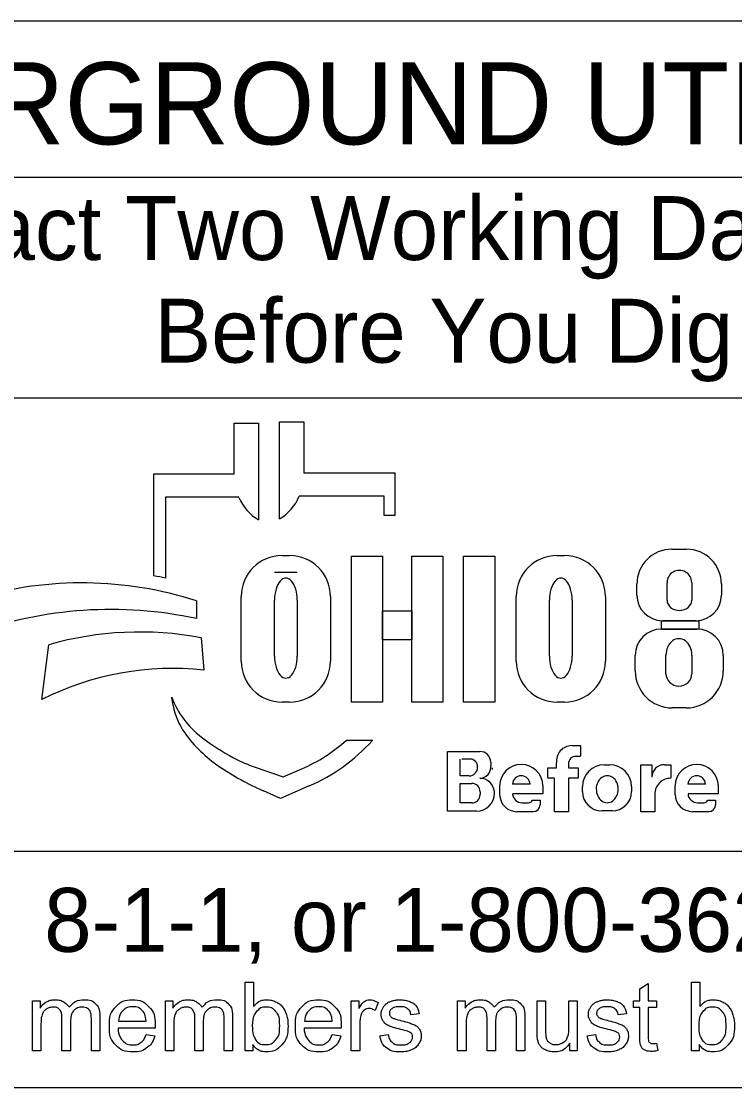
# Model space of a CAD drawing. Extents: x -3.4 to 42.1, y -9.5 to 22.
# Drawn here: x 3.867 to 5.431, y 3.393 to 5.73 of the extents above; entities that cross this region are included whole.
import ezdxf

# ---------------------------------------------------------------- set-up
doc = ezdxf.new("R2010")
doc.units = 0
doc.layers.add('SH_Data', color=7, linetype='Continuous')
doc.layers.add('SH_Text', color=7, linetype='Continuous')

msp = doc.modelspace()

# ---------------------------------------------------------------- linework, layer by layer
at = {"layer": 'SH_Data'}
for p, q in [((7.2275, 5.7303), (2.9775, 5.7303)), ((2.9775, 5.3887), (7.2275, 5.3887)), ((2.9775, 4.9053), (7.2275, 4.9053)), ((7.2275, 3.9107), (2.9775, 3.9107)), ((7.2275, 3.3928), (2.9775, 3.3928))]:
    msp.add_line(p, q, dxfattribs=at)
at = {"layer": 'SH_Text'}
for p, q in [((4.3335, 4.7383), (4.3335, 4.8498)), ((4.3335, 4.8498), (4.3872, 4.8498)), ((4.3872, 4.8498), (4.3872, 4.6377)), ((4.4329, 4.64), (4.4329, 4.8521)), ((4.4329, 4.8521), (4.4865, 4.8521)), ((4.4865, 4.8521), (4.4865, 4.7406)), ((4.1576, 4.5144), (4.1576, 4.7383)), ((4.1576, 4.7383), (4.3335, 4.7383)), ((4.4865, 4.7406), (4.6857, 4.7406)), ((4.6857, 4.7406), (4.6857, 4.6468)), ((4.1828, 4.6869), (4.1828, 4.51)), ((4.3439, 4.6869), (4.1828, 4.6869)), ((4.6625, 4.6892), (4.4761, 4.6892)), ((4.6625, 4.6468), (4.6625, 4.6892)), ((4.6857, 4.6468), (4.6625, 4.6468)), ((4.4385, 4.5591), (4.4551, 4.5591)), ((5.0416, 4.5591), (5.0581, 4.5591)), ((5.2931, 4.5731), (5.3258, 4.5731)), ((4.4718, 4.5221), (4.422, 4.5221)), ((5.2168, 4.4725), (5.2168, 4.4968)), ((5.283, 4.4611), (5.283, 4.5004)), ((5.3371, 4.5004), (5.3371, 4.4611)), ((5.4022, 4.4968), (5.4022, 4.4725)), ((4.3491, 4.3276), (4.3491, 4.4696)), ((4.5445, 4.4696), (4.5445, 4.3276)), ((4.9521, 4.3276), (4.9521, 4.4696)), ((5.1476, 4.4696), (5.1476, 4.3276)), ((4.2509, 4.4597), (4.2509, 4.4209)), ((4.422, 4.339), (4.422, 4.4614)), ((4.4718, 4.4614), (4.4718, 4.339)), ((5.025, 4.339), (5.025, 4.4614)), ((5.0748, 4.4614), (5.0748, 4.339)), ((5.271, 4.3982), (5.3483, 4.3982)), ((5.3462, 4.4165), (5.2728, 4.4165)), ((4.2608, 4.3791), (4.2671, 4.3082)), ((3.912, 4.2436), (3.9267, 4.3637)), ((5.2131, 4.3063), (5.2131, 4.3403)), ((5.2806, 4.3003), (5.2806, 4.3412)), ((5.3374, 4.3412), (5.3374, 4.3003)), ((5.4062, 4.3403), (5.4062, 4.3063)), ((4.1997, 4.2307), (4.1967, 4.2486)), ((4.4551, 4.2382), (4.4385, 4.2382)), ((5.0581, 4.2382), (5.0416, 4.2382)), ((5.3252, 4.2253), (5.2941, 4.2253)), ((4.58, 4.1548), (4.6375, 4.1548)), ((5.0739, 4.1426), (5.0934, 4.1426)), ((5.0934, 4.1426), (5.0934, 4.1196)), ((4.8013, 3.999), (4.8013, 4.1298)), ((4.8013, 4.1298), (4.8725, 4.1298)), ((5.0934, 4.1191), (5.0832, 4.1191)), ((4.3816, 4.0944), (4.441, 4.0739)), ((4.441, 4.0739), (4.4821, 4.0917)), ((4.8293, 4.0763), (4.8293, 4.1132)), ((4.8545, 4.1132), (4.8332, 4.1132)), ((4.8963, 4.106), (4.8963, 4.0981)), ((5.0213, 4.0712), (5.0213, 4.0942)), ((5.0213, 4.0942), (5.0406, 4.0942)), ((5.0406, 4.0942), (5.0406, 4.1046)), ((5.0667, 4.1026), (5.0667, 4.0942)), ((5.0667, 4.0942), (5.0883, 4.0942)), ((5.0883, 4.0942), (5.0883, 4.0712)), ((5.1451, 4.1008), (5.1573, 4.1008)), ((5.2254, 3.9978), (5.2254, 4.1005)), ((5.2254, 4.1005), (5.2499, 4.1005)), ((5.2499, 4.1005), (5.2499, 4.0737)), ((5.2772, 4.1005), (5.291, 4.1005)), ((5.291, 4.1005), (5.291, 4.0709)), ((4.8487, 4.0763), (4.8293, 4.0763)), ((5.0362, 4.0712), (5.0213, 4.0712)), ((5.0362, 3.9978), (5.0362, 4.0712)), ((5.0883, 4.0712), (5.0667, 4.0712)), ((5.0667, 4.0712), (5.0667, 3.9978)), ((4.4983, 4.0544), (4.435, 4.0269)), ((4.8293, 4.0169), (4.8293, 4.0597)), ((4.8293, 4.0597), (4.8548, 4.0597)), ((4.9159, 4.0358), (4.9159, 4.0542)), ((4.9824, 4.0582), (4.9439, 4.0582)), ((5.0104, 4.0542), (5.0104, 4.0366)), ((5.0973, 4.0422), (5.0973, 4.0529)), ((5.2051, 4.0529), (5.2051, 4.0422)), ((5.3008, 4.0358), (5.3008, 4.0542)), ((5.3674, 4.0582), (5.3288, 4.0582)), ((5.3953, 4.0542), (5.3953, 4.0366)), ((4.435, 4.0269), (4.3976, 4.0434)), ((4.8729, 4.0416), (4.8729, 4.0353)), ((4.9043, 4.0387), (4.9043, 4.0384)), ((5.0104, 4.0366), (4.944, 4.0366)), ((4.9876, 4.0229), (5.0045, 4.0229)), ((5.0045, 4.0229), (5.0045, 4.0131)), ((5.2559, 4.036), (5.2559, 3.9978)), ((5.3953, 4.0366), (5.3289, 4.0366)), ((5.3725, 4.0229), (5.3894, 4.0229)), ((5.3894, 4.0229), (5.3894, 4.0131)), ((4.865, 3.999), (4.8013, 3.999)), ((4.8546, 4.0169), (4.8293, 4.0169)), ((4.9892, 3.9978), (4.9538, 3.9978)), ((4.9649, 4.0173), (4.979, 4.0173)), ((5.0667, 3.9978), (5.0362, 3.9978)), ((5.1623, 3.9994), (5.1401, 3.9994)), ((5.2559, 3.9978), (5.2254, 3.9978)), ((5.3742, 3.9978), (5.3388, 3.9978)), ((5.3498, 4.0173), (5.3639, 4.0173))]:
    msp.add_line(p, q, dxfattribs=at)
for points in [[(4.591, 4.5581), (4.6589, 4.5581), (4.6589, 4.2381), (4.591, 4.2381)], [(4.7231, 4.5581), (4.7911, 4.5581), (4.7911, 4.2381), (4.7231, 4.2381)], [(4.8364, 4.5581), (4.9052, 4.5581), (4.9052, 4.2381), (4.8364, 4.2381)], [(4.6589, 4.4382), (4.7231, 4.4382), (4.7231, 4.3742), (4.6589, 4.3742)], [(5.2706, 4.4165), (5.3523, 4.4165), (5.3523, 4.3981), (5.2706, 4.3981)]]:
    msp.add_lwpolyline(points, close=True, dxfattribs=at)
for points in [[(4.3743, 3.4739), (4.3573, 3.4739), (4.3573, 3.6241), (4.3757, 3.6241), (4.3757, 3.5706)], [(5.3534, 3.4739), (5.3363, 3.4739), (5.3363, 3.6241), (5.3548, 3.6241), (5.3548, 3.5706)], [(5.2233, 3.5058), (5.2233, 3.5685), (5.2097, 3.5685), (5.2097, 3.5828), (5.2233, 3.5828), (5.2233, 3.6097), (5.2417, 3.6208), (5.2417, 3.5828), (5.2601, 3.5828), (5.2601, 3.5685), (5.2417, 3.5685), (5.2417, 3.5047)], [(3.8912, 3.4739), (3.8912, 3.5828), (3.9077, 3.5828), (3.9077, 3.5674)], [(4.1826, 3.4739), (4.1826, 3.5828), (4.1991, 3.5828), (4.1991, 3.5674)], [(4.5904, 3.4739), (4.5904, 3.5828), (4.607, 3.5828), (4.607, 3.5663)], [(4.6495, 3.5793), (4.643, 3.5622)], [(4.8236, 3.4739), (4.8236, 3.5828), (4.8401, 3.5828), (4.8401, 3.5674)], [(4.9979, 3.5154), (4.9979, 3.5828), (5.0164, 3.5828), (5.0164, 3.5224)], [(5.0676, 3.5245), (5.0676, 3.5828), (5.0861, 3.5828), (5.0861, 3.4739), (5.0696, 3.4739)], [(4.7394, 3.5546), (4.7213, 3.5522)], [(5.194, 3.5546), (5.1759, 3.5522)], [(3.9097, 3.5303), (3.9097, 3.4739), (3.8912, 3.4739)], [(3.9743, 3.5371), (3.9743, 3.4739), (3.9559, 3.4739), (3.9559, 3.5446)], [(4.0388, 3.5486), (4.0388, 3.4739), (4.0203, 3.4739), (4.0203, 3.5424)], [(4.0799, 3.5387), (4.1406, 3.5387)], [(4.201, 3.5303), (4.201, 3.4739), (4.1826, 3.4739)], [(4.2657, 3.5371), (4.2657, 3.4739), (4.2473, 3.4739), (4.2473, 3.5446)], [(4.3301, 3.5486), (4.3301, 3.4739), (4.3117, 3.4739), (4.3117, 3.5424)], [(4.4879, 3.5387), (4.5486, 3.5387)], [(4.6088, 3.5309), (4.6088, 3.4739), (4.5904, 3.4739)], [(4.842, 3.5303), (4.842, 3.4739), (4.8236, 3.4739)], [(4.9067, 3.5371), (4.9067, 3.4739), (4.8883, 3.4739), (4.8883, 3.5446)], [(4.9711, 3.5486), (4.9711, 3.4739), (4.9527, 3.4739), (4.9527, 3.5424)], [(4.16, 3.5236), (4.0788, 3.5236)], [(4.1404, 3.5091), (4.1595, 3.5067)], [(4.568, 3.5236), (4.4868, 3.5236)], [(4.5484, 3.5091), (4.5675, 3.5067)], [(4.653, 3.5064), (4.6712, 3.5093)], [(5.1076, 3.5064), (5.1258, 3.5093)], [(4.3743, 3.4875), (4.3743, 3.4739)], [(5.0696, 3.4739), (5.0696, 3.49)], [(5.2601, 3.4904), (5.2628, 3.4741)], [(5.3534, 3.4875), (5.3534, 3.4739)]]:
    msp.add_lwpolyline(points, dxfattribs=at)
for centre, radius, start, end in [((4.4353, 4.7236), 0.0985, 201.9296, 240.7469), ((4.3847, 4.726), 0.0985, 299.2531, 338.0704), ((4.4385, 4.4696), 0.0895, 90, 180), ((4.4551, 4.4696), 0.0895, 0, 90), ((5.0416, 4.4696), 0.0895, 90, 180), ((5.0581, 4.4696), 0.0895, 0, 90), ((5.2931, 4.4968), 0.0763, 90, 180), ((5.3258, 4.4968), 0.0763, 0, 90), ((4.0295, 3.7054), 0.8191, 79.2074, 81.0007), ((3.9997, 3.6802), 0.8191, 72.1402, 106.3144), ((5.2728, 4.4725), 0.056, 180, 270), ((5.3462, 4.4725), 0.056, 270, 0), ((4.0628, 3.5491), 0.8919, 77.8238, 109.8274), ((5.271, 4.3403), 0.0579, 90, 180), ((5.3483, 4.3403), 0.0579, 0, 90), ((4.1267, 3.6594), 0.7322, 79.44, 105.8467), ((4.4385, 4.3276), 0.0895, 180, 270), ((4.4551, 4.3276), 0.0895, 270, 0), ((5.0416, 4.3276), 0.0895, 180, 270), ((5.0581, 4.3276), 0.0895, 270, 0), ((4.1987, 3.6762), 0.6357, 83.8248, 116.8021), ((5.2941, 4.3063), 0.081, 180, 270), ((5.3252, 4.3063), 0.081, 270, 0), ((4.3841, 4.3207), 0.2008, 201.0457, 232.5314), ((4.341, 4.2548), 0.1433, 189.6817, 216.0884), ((4.4747, 4.3522), 0.3088, 216.0884, 235.7167), ((4.5766, 4.5719), 0.5173, 232.5314, 241.794), ((4.3387, 4.4222), 0.3602, 293.4582, 312.0712), ((4.3387, 4.4222), 0.401, 293.4582, 317.8286), ((5.0739, 4.109), 0.0335, 90, 187.5187), ((4.4914, 4.4131), 0.3371, 241.794, 250.9821), ((4.8725, 4.106), 0.0238, 0, 90), ((5.0832, 4.1026), 0.0165, 90, 180), ((4.6412, 4.5965), 0.6044, 235.7167, 246.2325), ((4.8487, 4.095), 0.0187, 270, 2.0582), ((4.8505, 4.0963), 0.0169, 357.8325, 90), ((4.8721, 4.0953), 0.0243, 270, 6.6529), ((4.8827, 4.0938), 0.0175, 347.4023, 0), ((4.9631, 4.0542), 0.0473, 0, 180), ((5.1451, 4.0529), 0.0478, 90, 180), ((5.1573, 4.0529), 0.0478, 0, 90), ((5.2768, 4.0737), 0.0269, 89.2449, 180), ((5.3481, 4.0542), 0.0473, 0, 180), ((4.8722, 4.0389), 0.0321, 4.0748, 90), ((4.9632, 4.0572), 0.0193, 2.9632, 177.0368), ((5.2908, 4.036), 0.0349, 89.6033, 180), ((5.3481, 4.0572), 0.0193, 2.9632, 177.0368), ((4.8548, 4.0416), 0.0181, 0, 90), ((4.8714, 4.0387), 0.033, 0, 11.7502), ((4.8546, 4.0353), 0.0184, 270, 0), ((4.865, 4.0384), 0.0393, 270, 0), ((4.9538, 4.0358), 0.038, 180, 270), ((4.9649, 4.0383), 0.021, 184.827, 270), ((4.979, 4.0267), 0.00938, 270, 335.9979), ((5.1401, 4.0422), 0.0428, 180, 270), ((5.1623, 4.0422), 0.0428, 270, 0), ((5.3388, 4.0358), 0.038, 180, 270), ((5.3498, 4.0383), 0.021, 184.827, 270), ((5.3639, 4.0267), 0.00938, 270, 335.9979), ((4.9892, 4.0131), 0.0152, 270, 0), ((5.3742, 4.0131), 0.0152, 270, 0)]:
    msp.add_arc(centre, radius, start, end, dxfattribs=at)
for centre, major_axis, ratio, start_param, end_param in [((5.31, 4.5004), (0.0271, 0), 0.969373, 0, 3.141593), ((4.4469, 4.4614), (0, 0.0484), 0.514403, 4.712389, 7.853982), ((5.0499, 4.4614), (0, 0.0484), 0.514403, 4.712389, 7.853982), ((5.31, 4.4611), (0.0271, 0), 0.818453, 3.141593, 6.283185), ((5.309, 4.3412), (0, 0.0358), 0.794529, 4.712389, 7.853982), ((4.4469, 4.339), (0, 0.0484), 0.514403, 1.570796, 4.712389), ((5.0499, 4.339), (0, 0.0484), 0.514403, 1.570796, 4.712389), ((5.309, 4.3003), (0.0284, 0), 0.959837, 3.141593, 6.283185), ((5.1517, 4.0476), (0, 0.029), 0.832186, 4.712389, 7.853982), ((5.1517, 4.0476), (0, 0.0302), 0.797287, 1.570796, 4.712389)]:
    msp.add_ellipse(centre, major_axis=major_axis, ratio=ratio, start_param=start_param, end_param=end_param, dxfattribs=at)
for points in [[(3.9077, 3.5674), (3.9128, 3.5754), (3.9214, 3.5803), (3.9299, 3.5852), (3.9407, 3.5852), (3.9528, 3.5852), (3.9606, 3.5801), (3.9683, 3.5751), (3.9715, 3.5661), (3.9844, 3.5852), (4.0051, 3.5852), (4.0213, 3.5852), (4.03, 3.5762), (4.0388, 3.5672), (4.0388, 3.5486)], [(4.1595, 3.5067), (4.155, 3.49), (4.1428, 3.4807), (4.1306, 3.4715), (4.1117, 3.4715), (4.0878, 3.4715), (4.0738, 3.4862), (4.0598, 3.5009), (4.0598, 3.5274), (4.0598, 3.5549), (4.074, 3.57), (4.0881, 3.5852), (4.1106, 3.5852), (4.1324, 3.5852), (4.1463, 3.5703), (4.1601, 3.5555), (4.1601, 3.5285), (4.1601, 3.5269), (4.16, 3.5236)], [(4.1991, 3.5674), (4.2042, 3.5754), (4.2127, 3.5803), (4.2212, 3.5852), (4.2321, 3.5852), (4.2442, 3.5852), (4.2519, 3.5801), (4.2597, 3.5751), (4.2628, 3.5661), (4.2758, 3.5852), (4.2965, 3.5852), (4.3127, 3.5852), (4.3214, 3.5762), (4.3301, 3.5672), (4.3301, 3.5486)], [(4.3757, 3.5706), (4.3874, 3.5852), (4.4055, 3.5852), (4.4155, 3.5852), (4.4245, 3.5811), (4.4335, 3.5771), (4.4392, 3.5698), (4.445, 3.5624), (4.4483, 3.5521), (4.4516, 3.5418), (4.4516, 3.53), (4.4516, 3.502), (4.4378, 3.4868), (4.4239, 3.4715), (4.4046, 3.4715), (4.3853, 3.4715), (4.3743, 3.4875)], [(4.5675, 3.5067), (4.563, 3.49), (4.5508, 3.4807), (4.5386, 3.4715), (4.5196, 3.4715), (4.4958, 3.4715), (4.4818, 3.4862), (4.4678, 3.5009), (4.4678, 3.5274), (4.4678, 3.5549), (4.482, 3.57), (4.4961, 3.5852), (4.5186, 3.5852), (4.5404, 3.5852), (4.5543, 3.5703), (4.5681, 3.5555), (4.5681, 3.5285), (4.5681, 3.5269), (4.568, 3.5236)], [(4.607, 3.5663), (4.6133, 3.5778), (4.6187, 3.5815), (4.6241, 3.5852), (4.6305, 3.5852), (4.6398, 3.5852), (4.6495, 3.5793)], [(4.6712, 3.5093), (4.6727, 3.4983), (4.6798, 3.4925), (4.6868, 3.4866), (4.6995, 3.4866), (4.7122, 3.4866), (4.7184, 3.4918), (4.7245, 3.497), (4.7245, 3.504), (4.7245, 3.5102), (4.7191, 3.5138), (4.7153, 3.5163), (4.7002, 3.5201), (4.6799, 3.5252), (4.672, 3.5289), (4.6642, 3.5327), (4.6601, 3.5393), (4.6561, 3.5459), (4.6561, 3.5538), (4.6561, 3.5611), (4.6594, 3.5673), (4.6628, 3.5735), (4.6685, 3.5776), (4.6728, 3.5808), (4.6803, 3.583), (4.6877, 3.5852), (4.6962, 3.5852), (4.709, 3.5852), (4.7187, 3.5815), (4.7284, 3.5778), (4.733, 3.5715), (4.7377, 3.5652), (4.7394, 3.5546)], [(4.8401, 3.5674), (4.8452, 3.5754), (4.8537, 3.5803), (4.8622, 3.5852), (4.8731, 3.5852), (4.8852, 3.5852), (4.8929, 3.5801), (4.9007, 3.5751), (4.9038, 3.5661), (4.9168, 3.5852), (4.9375, 3.5852), (4.9537, 3.5852), (4.9624, 3.5762), (4.9711, 3.5672), (4.9711, 3.5486)], [(5.1258, 3.5093), (5.1273, 3.4983), (5.1343, 3.4925), (5.1414, 3.4866), (5.154, 3.4866), (5.1668, 3.4866), (5.1729, 3.4918), (5.1791, 3.497), (5.1791, 3.504), (5.1791, 3.5102), (5.1736, 3.5138), (5.1698, 3.5163), (5.1548, 3.5201), (5.1345, 3.5252), (5.1266, 3.5289), (5.1188, 3.5327), (5.1147, 3.5393), (5.1107, 3.5459), (5.1107, 3.5538), (5.1107, 3.5611), (5.114, 3.5673), (5.1173, 3.5735), (5.1231, 3.5776), (5.1274, 3.5808), (5.1348, 3.583), (5.1423, 3.5852), (5.1508, 3.5852), (5.1636, 3.5852), (5.1733, 3.5815), (5.183, 3.5778), (5.1876, 3.5715), (5.1922, 3.5652), (5.194, 3.5546)], [(5.3548, 3.5706), (5.3664, 3.5852), (5.3846, 3.5852), (5.3946, 3.5852), (5.4036, 3.5811), (5.4125, 3.5771), (5.4183, 3.5698), (5.4241, 3.5624), (5.4274, 3.5521), (5.4306, 3.5418), (5.4306, 3.53), (5.4306, 3.502), (5.4168, 3.4868), (5.403, 3.4715), (5.3836, 3.4715), (5.3644, 3.4715), (5.3534, 3.4875)], [(3.9559, 3.5446), (3.9559, 3.5569), (3.9514, 3.563), (3.9469, 3.5691), (3.9366, 3.5691), (3.9288, 3.5691), (3.9222, 3.565), (3.9156, 3.561), (3.9126, 3.5531), (3.9097, 3.5452), (3.9097, 3.5303)], [(4.0203, 3.5424), (4.0203, 3.5535), (4.0185, 3.5583), (4.0168, 3.5632), (4.012, 3.5662), (4.0073, 3.5691), (4.001, 3.5691), (3.9895, 3.5691), (3.9819, 3.5615), (3.9743, 3.5539), (3.9743, 3.5371)], [(4.1406, 3.5387), (4.1394, 3.5525), (4.1337, 3.5594), (4.1249, 3.5701), (4.1108, 3.5701), (4.0981, 3.5701), (4.0894, 3.5615), (4.0808, 3.553), (4.0799, 3.5387)], [(4.2473, 3.5446), (4.2473, 3.5569), (4.2428, 3.563), (4.2383, 3.5691), (4.228, 3.5691), (4.2202, 3.5691), (4.2136, 3.565), (4.207, 3.561), (4.204, 3.5531), (4.201, 3.5452), (4.201, 3.5303)], [(4.3117, 3.5424), (4.3117, 3.5535), (4.3099, 3.5583), (4.3081, 3.5632), (4.3034, 3.5662), (4.2987, 3.5691), (4.2923, 3.5691), (4.2809, 3.5691), (4.2733, 3.5615), (4.2657, 3.5539), (4.2657, 3.5371)], [(4.3741, 3.5292), (4.3741, 3.5096), (4.3794, 3.5009), (4.3881, 3.4866), (4.4029, 3.4866), (4.415, 3.4866), (4.4238, 3.4971), (4.4326, 3.5076), (4.4326, 3.5284), (4.4326, 3.5498), (4.4241, 3.5599), (4.4157, 3.5701), (4.4038, 3.5701), (4.3917, 3.5701), (4.3829, 3.5596), (4.3741, 3.549), (4.3741, 3.5292)], [(4.5486, 3.5387), (4.5474, 3.5525), (4.5417, 3.5594), (4.5328, 3.5701), (4.5188, 3.5701), (4.5061, 3.5701), (4.4974, 3.5615), (4.4888, 3.553), (4.4879, 3.5387)], [(4.643, 3.5622), (4.6363, 3.5662), (4.6295, 3.5662), (4.6235, 3.5662), (4.6187, 3.5625), (4.6139, 3.5589), (4.6119, 3.5524), (4.6088, 3.5426), (4.6088, 3.5309)], [(4.7213, 3.5522), (4.7201, 3.5606), (4.7142, 3.5653), (4.7083, 3.5701), (4.6975, 3.5701), (4.6848, 3.5701), (4.6794, 3.5659), (4.6739, 3.5616), (4.6739, 3.556), (4.6739, 3.5524), (4.6762, 3.5495), (4.6785, 3.5466), (4.6833, 3.5446), (4.686, 3.5436), (4.6996, 3.5399), (4.7192, 3.5347), (4.7269, 3.5313), (4.7347, 3.528), (4.7391, 3.5217), (4.7435, 3.5153), (4.7435, 3.5059), (4.7435, 3.4967), (4.7381, 3.4886), (4.7327, 3.4804), (4.7226, 3.476), (4.7124, 3.4715), (4.6996, 3.4715), (4.6784, 3.4715), (4.6672, 3.4803), (4.6561, 3.4891), (4.653, 3.5064)], [(4.8883, 3.5446), (4.8883, 3.5569), (4.8838, 3.563), (4.8793, 3.5691), (4.869, 3.5691), (4.8612, 3.5691), (4.8546, 3.565), (4.848, 3.561), (4.845, 3.5531), (4.842, 3.5452), (4.842, 3.5303)], [(4.9527, 3.5424), (4.9527, 3.5535), (4.9509, 3.5583), (4.9491, 3.5632), (4.9444, 3.5662), (4.9397, 3.5691), (4.9333, 3.5691), (4.9219, 3.5691), (4.9143, 3.5615), (4.9067, 3.5539), (4.9067, 3.5371)], [(5.1759, 3.5522), (5.1747, 3.5606), (5.1688, 3.5653), (5.1629, 3.5701), (5.1521, 3.5701), (5.1394, 3.5701), (5.1339, 3.5659), (5.1285, 3.5616), (5.1285, 3.556), (5.1285, 3.5524), (5.1308, 3.5495), (5.133, 3.5466), (5.1378, 3.5446), (5.1406, 3.5436), (5.1542, 3.5399), (5.1737, 3.5347), (5.1815, 3.5313), (5.1893, 3.528), (5.1937, 3.5217), (5.1981, 3.5153), (5.1981, 3.5059), (5.1981, 3.4967), (5.1927, 3.4886), (5.1873, 3.4804), (5.1772, 3.476), (5.167, 3.4715), (5.1542, 3.4715), (5.1329, 3.4715), (5.1218, 3.4803), (5.1107, 3.4891), (5.1076, 3.5064)], [(5.3532, 3.5292), (5.3532, 3.5096), (5.3585, 3.5009), (5.3672, 3.4866), (5.382, 3.4866), (5.3941, 3.4866), (5.4029, 3.4971), (5.4116, 3.5076), (5.4116, 3.5284), (5.4116, 3.5498), (5.4032, 3.5599), (5.3948, 3.5701), (5.3828, 3.5701), (5.3708, 3.5701), (5.362, 3.5596), (5.3532, 3.549), (5.3532, 3.5292)], [(4.0788, 3.5236), (4.0799, 3.5057), (4.089, 3.4962), (4.0981, 3.4866), (4.1117, 3.4866), (4.1219, 3.4866), (4.1291, 3.492), (4.1362, 3.4973), (4.1404, 3.5091)], [(4.4868, 3.5236), (4.4879, 3.5057), (4.497, 3.4962), (4.5061, 3.4866), (4.5197, 3.4866), (4.5299, 3.4866), (4.537, 3.492), (4.5442, 3.4973), (4.5484, 3.5091)], [(5.0696, 3.49), (5.0569, 3.4715), (5.0351, 3.4715), (5.0255, 3.4715), (5.0171, 3.4752), (5.0088, 3.4789), (5.0047, 3.4845), (5.0007, 3.4901), (4.9991, 3.4982), (4.9979, 3.5036), (4.9979, 3.5154)], [(5.0164, 3.5224), (5.0164, 3.508), (5.0175, 3.503), (5.0192, 3.4957), (5.0249, 3.4916), (5.0305, 3.4874), (5.0388, 3.4874), (5.0471, 3.4874), (5.0543, 3.4917), (5.0616, 3.4959), (5.0646, 3.5033), (5.0676, 3.5106), (5.0676, 3.5245)], [(5.2628, 3.4741), (5.255, 3.4724), (5.2488, 3.4724), (5.2388, 3.4724), (5.2333, 3.4756), (5.2278, 3.4788), (5.2255, 3.484), (5.2233, 3.4892), (5.2233, 3.5058)], [(5.2417, 3.5047), (5.2417, 3.4968), (5.2427, 3.4945), (5.2436, 3.4923), (5.2458, 3.4909), (5.248, 3.4896), (5.2521, 3.4896), (5.2551, 3.4896), (5.2601, 3.4904)]]:
    msp.add_open_spline(points, degree=3, dxfattribs=at)

# ---------------------------------------------------------------- texts
for s, height, p in [('UNDERGROUND UTILITIES', 0.18, (3.1057, 5.4606)), ('Contact Two Working Days', 0.14, (3.3972, 5.2071)), ('Before You Dig', 0.14, (4.1583, 4.9821)), ('OHIO811, 8-1-1, or 1-800-362-2764', 0.14, (3.022, 3.6906))]:
    msp.add_text(s, height=height, dxfattribs=at).set_placement(p)

doc.saveas('drawing.dxf')
